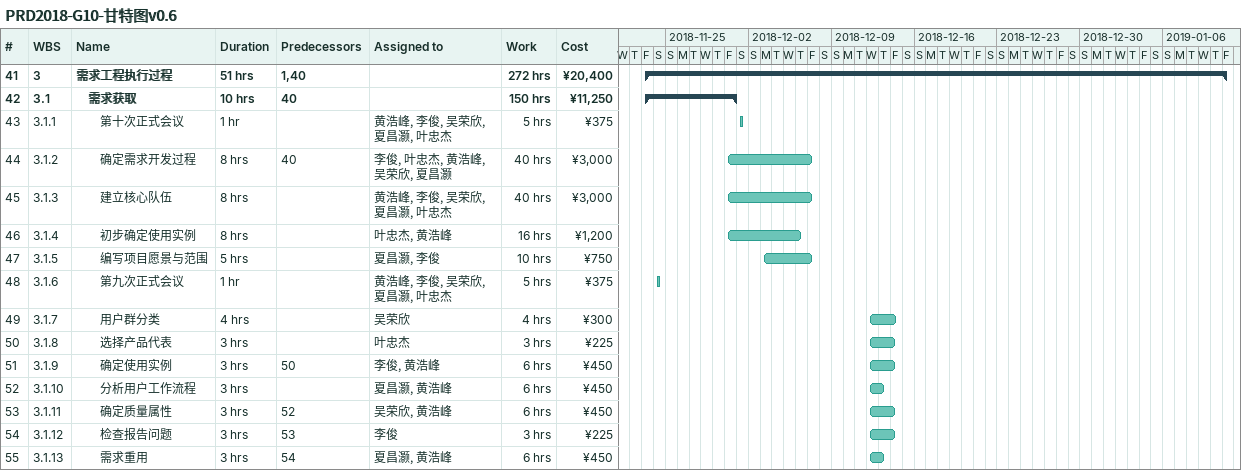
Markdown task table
PRD2018-G10-甘特图v0.6

| ID | WBS | Task | Duration | Start | Finish | Predecessors | Resources | Work (h) | Cost (¥) |
|---|---|---|---|---|---|---|---|---|---|
| 41 | 3 | **需求工程执行过程** | 51h | 2018-11-23 | 2019-01-11 | 1, 40 |  | 272 | 20400 |
| 42 | 3.1 | **需求获取** | 10h | 2018-11-23 | 2018-12-01 | 40 |  | 150 | 11250 |
| 43 | 3.1.1 | 第十次正式会议 | 1h | 2018-12-01 | 2018-12-01 |  | 黄浩峰, 李俊, 吴荣欣, 夏昌灏, 叶忠杰 | 5 | 375 |
| 44 | 3.1.2 | 确定需求开发过程 | 8h | 2018-11-30 | 2018-12-07 | 40 | 李俊, 叶忠杰, 黄浩峰, 吴荣欣, 夏昌灏 | 40 | 3000 |
| 45 | 3.1.3 | 建立核心队伍 | 8h | 2018-11-30 | 2018-12-07 |  | 黄浩峰, 李俊, 吴荣欣, 夏昌灏, 叶忠杰 | 40 | 3000 |
| 46 | 3.1.4 | 初步确定使用实例 | 8h | 2018-11-30 | 2018-12-06 |  | 叶忠杰, 黄浩峰 | 16 | 1200 |
| 47 | 3.1.5 | 编写项目愿景与范围 | 5h | 2018-12-03 | 2018-12-07 |  | 夏昌灏, 李俊 | 10 | 750 |
| 48 | 3.1.6 | 第九次正式会议 | 1h | 2018-11-24 | 2018-11-24 |  | 黄浩峰, 李俊, 吴荣欣, 夏昌灏, 叶忠杰 | 5 | 375 |
| 49 | 3.1.7 | 用户群分类 | 4h | 2018-12-12 | 2018-12-14 |  | 吴荣欣 | 4 | 300 |
| 50 | 3.1.8 | 选择产品代表 | 3h | 2018-12-12 | 2018-12-14 |  | 叶忠杰 | 3 | 225 |
| 51 | 3.1.9 | 确定使用实例 | 3h | 2018-12-12 | 2018-12-14 | 50 | 李俊, 黄浩峰 | 6 | 450 |
| 52 | 3.1.10 | 分析用户工作流程 | 3h | 2018-12-12 | 2018-12-13 |  | 夏昌灏, 黄浩峰 | 6 | 450 |
| 53 | 3.1.11 | 确定质量属性 | 3h | 2018-12-12 | 2018-12-14 | 52 | 吴荣欣, 黄浩峰 | 6 | 450 |
| 54 | 3.1.12 | 检查报告问题 | 3h | 2018-12-12 | 2018-12-14 | 53 | 李俊 | 3 | 225 |
| 55 | 3.1.13 | 需求重用 | 3h | 2018-12-12 | 2018-12-13 | 54 | 夏昌灏, 黄浩峰 | 6 | 450 |
